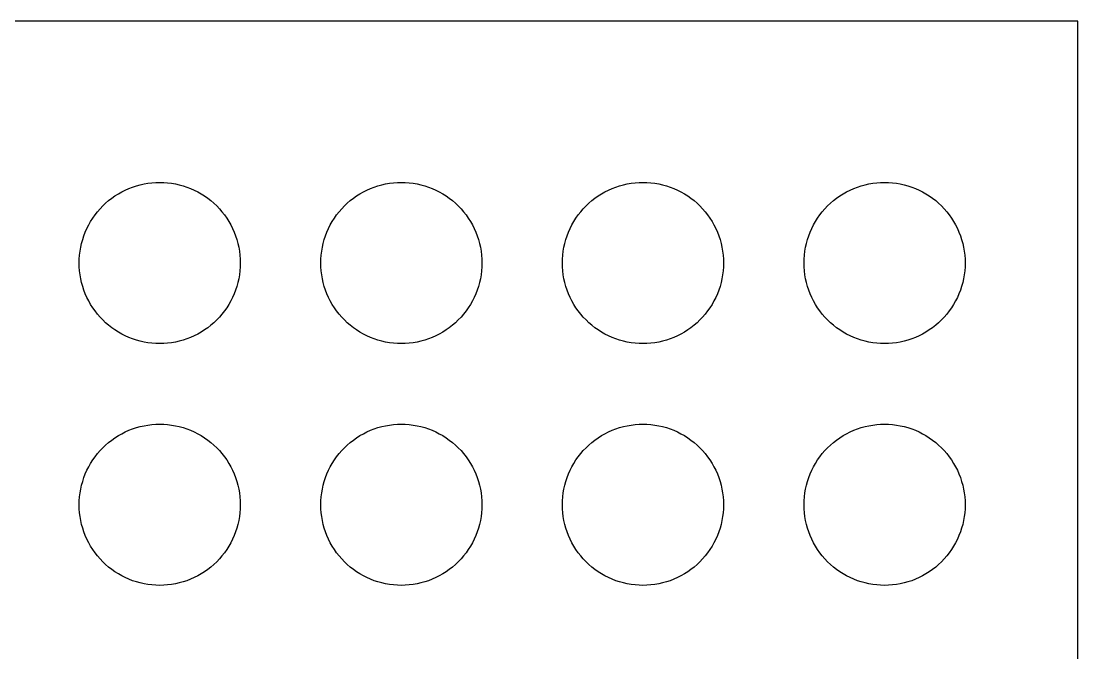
# Model space of a CAD drawing. Header units: metres. Extents: x 0 to 559, y 0 to 300.
# Drawn here: x 427.8 to 559, y 221.6 to 300 of the extents above; entities that cross this region are included whole.
import ezdxf

# ---------------------------------------------------------------- set-up
doc = ezdxf.new("R2010")
doc.units = ezdxf.units.M

msp = doc.modelspace()

# ---------------------------------------------------------------- linework, layer by layer
for p, q in [((559, 300), (0, 300)), ((559, 0), (559, 300)), ((441.631, 279.415), (442.097, 279.569)), ((442.097, 279.569), (442.57, 279.7)), ((442.57, 279.7), (443.049, 279.808)), ((443.049, 279.808), (443.533, 279.892)), ((443.533, 279.892), (444.02, 279.952)), ((444.02, 279.952), (444.509, 279.988)), ((444.509, 279.988), (445, 280)), ((445, 280), (445.491, 279.988)), ((445.491, 279.988), (445.98, 279.952)), ((445.98, 279.952), (446.467, 279.892)), ((446.467, 279.892), (446.951, 279.808)), ((446.951, 279.808), (447.43, 279.7)), ((447.43, 279.7), (447.903, 279.569)), ((447.903, 279.569), (448.369, 279.415)), ((471.631, 279.415), (472.097, 279.569)), ((472.097, 279.569), (472.57, 279.7)), ((472.57, 279.7), (473.049, 279.808)), ((473.049, 279.808), (473.533, 279.892)), ((473.533, 279.892), (474.02, 279.952)), ((474.02, 279.952), (474.509, 279.988)), ((474.509, 279.988), (475, 280)), ((475, 280), (475.491, 279.988)), ((475.491, 279.988), (475.98, 279.952)), ((475.98, 279.952), (476.467, 279.892)), ((476.467, 279.892), (476.951, 279.808)), ((476.951, 279.808), (477.43, 279.7)), ((477.43, 279.7), (477.903, 279.569)), ((477.903, 279.569), (478.369, 279.415)), ((501.631, 279.415), (502.097, 279.569)), ((502.097, 279.569), (502.57, 279.7)), ((502.57, 279.7), (503.049, 279.808)), ((503.049, 279.808), (503.533, 279.892)), ((503.533, 279.892), (504.02, 279.952)), ((504.02, 279.952), (504.509, 279.988)), ((504.509, 279.988), (505, 280)), ((505, 280), (505.491, 279.988)), ((505.491, 279.988), (505.98, 279.952)), ((505.98, 279.952), (506.467, 279.892)), ((506.467, 279.892), (506.951, 279.808)), ((506.951, 279.808), (507.43, 279.7)), ((507.43, 279.7), (507.903, 279.569)), ((507.903, 279.569), (508.369, 279.415)), ((531.631, 279.415), (532.097, 279.569)), ((532.097, 279.569), (532.57, 279.7)), ((532.57, 279.7), (533.049, 279.808)), ((533.049, 279.808), (533.533, 279.892)), ((533.533, 279.892), (534.02, 279.952)), ((534.02, 279.952), (534.509, 279.988)), ((534.509, 279.988), (535, 280)), ((535, 280), (535.491, 279.988)), ((535.491, 279.988), (535.98, 279.952)), ((535.98, 279.952), (536.467, 279.892)), ((536.467, 279.892), (536.951, 279.808)), ((536.951, 279.808), (537.43, 279.7)), ((537.43, 279.7), (537.903, 279.569)), ((537.903, 279.569), (538.369, 279.415)), ((439.043, 278.032), (439.444, 278.315)), ((439.444, 278.315), (439.859, 278.577)), ((439.859, 278.577), (440.286, 278.819)), ((440.286, 278.819), (440.724, 279.04)), ((440.724, 279.04), (441.173, 279.239)), ((441.173, 279.239), (441.631, 279.415)), ((448.369, 279.415), (448.827, 279.239)), ((448.827, 279.239), (449.276, 279.04)), ((449.276, 279.04), (449.714, 278.819)), ((449.714, 278.819), (450.141, 278.577)), ((450.141, 278.577), (450.556, 278.315)), ((450.556, 278.315), (450.957, 278.032)), ((469.043, 278.032), (469.444, 278.315)), ((469.444, 278.315), (469.859, 278.577)), ((469.859, 278.577), (470.286, 278.819)), ((470.286, 278.819), (470.724, 279.04)), ((470.724, 279.04), (471.173, 279.239)), ((471.173, 279.239), (471.631, 279.415)), ((478.369, 279.415), (478.827, 279.239)), ((478.827, 279.239), (479.276, 279.04)), ((479.276, 279.04), (479.714, 278.819)), ((479.714, 278.819), (480.141, 278.577)), ((480.141, 278.577), (480.556, 278.315)), ((480.556, 278.315), (480.957, 278.032)), ((499.043, 278.032), (499.444, 278.315)), ((499.444, 278.315), (499.859, 278.577)), ((499.859, 278.577), (500.286, 278.819)), ((500.286, 278.819), (500.724, 279.04)), ((500.724, 279.04), (501.173, 279.239)), ((501.173, 279.239), (501.631, 279.415)), ((508.369, 279.415), (508.827, 279.239)), ((508.827, 279.239), (509.276, 279.04)), ((509.276, 279.04), (509.714, 278.819)), ((509.714, 278.819), (510.141, 278.577)), ((510.141, 278.577), (510.556, 278.315)), ((510.556, 278.315), (510.957, 278.032)), ((529.043, 278.032), (529.444, 278.315)), ((529.444, 278.315), (529.859, 278.577)), ((529.859, 278.577), (530.286, 278.819)), ((530.286, 278.819), (530.724, 279.04)), ((530.724, 279.04), (531.173, 279.239)), ((531.173, 279.239), (531.631, 279.415)), ((538.369, 279.415), (538.827, 279.239)), ((538.827, 279.239), (539.276, 279.04)), ((539.276, 279.04), (539.714, 278.819)), ((539.714, 278.819), (540.141, 278.577)), ((540.141, 278.577), (540.556, 278.315)), ((540.556, 278.315), (540.957, 278.032)), ((437.59, 276.716), (437.929, 277.071)), ((437.929, 277.071), (438.284, 277.41)), ((438.284, 277.41), (438.656, 277.73)), ((438.656, 277.73), (439.043, 278.032)), ((450.957, 278.032), (451.344, 277.73)), ((451.344, 277.73), (451.716, 277.41)), ((451.716, 277.41), (452.071, 277.071)), ((452.071, 277.071), (452.41, 276.716)), ((467.59, 276.716), (467.929, 277.071)), ((467.929, 277.071), (468.284, 277.41)), ((468.284, 277.41), (468.656, 277.73)), ((468.656, 277.73), (469.043, 278.032)), ((480.957, 278.032), (481.344, 277.73)), ((481.344, 277.73), (481.716, 277.41)), ((481.716, 277.41), (482.071, 277.071)), ((482.071, 277.071), (482.41, 276.716)), ((497.59, 276.716), (497.929, 277.071)), ((497.929, 277.071), (498.284, 277.41)), ((498.284, 277.41), (498.656, 277.73)), ((498.656, 277.73), (499.043, 278.032)), ((510.957, 278.032), (511.344, 277.73)), ((511.344, 277.73), (511.716, 277.41)), ((511.716, 277.41), (512.071, 277.071)), ((512.071, 277.071), (512.41, 276.716)), ((527.59, 276.716), (527.929, 277.071)), ((527.929, 277.071), (528.284, 277.41)), ((528.284, 277.41), (528.656, 277.73)), ((528.656, 277.73), (529.043, 278.032)), ((540.957, 278.032), (541.344, 277.73)), ((541.344, 277.73), (541.716, 277.41)), ((541.716, 277.41), (542.071, 277.071)), ((542.071, 277.071), (542.41, 276.716)), ((436.423, 275.141), (436.685, 275.556)), ((436.685, 275.556), (436.968, 275.957)), ((436.968, 275.957), (437.27, 276.344)), ((437.27, 276.344), (437.59, 276.716)), ((452.41, 276.716), (452.73, 276.344)), ((452.73, 276.344), (453.032, 275.957)), ((453.032, 275.957), (453.315, 275.556)), ((453.315, 275.556), (453.577, 275.141)), ((466.423, 275.141), (466.685, 275.556)), ((466.685, 275.556), (466.968, 275.957)), ((466.968, 275.957), (467.27, 276.344)), ((467.27, 276.344), (467.59, 276.716)), ((482.41, 276.716), (482.73, 276.344)), ((482.73, 276.344), (483.032, 275.957)), ((483.032, 275.957), (483.315, 275.556)), ((483.315, 275.556), (483.577, 275.141)), ((496.423, 275.141), (496.685, 275.556)), ((496.685, 275.556), (496.968, 275.957)), ((496.968, 275.957), (497.27, 276.344)), ((497.27, 276.344), (497.59, 276.716)), ((512.41, 276.716), (512.73, 276.344)), ((512.73, 276.344), (513.032, 275.957)), ((513.032, 275.957), (513.315, 275.556)), ((513.315, 275.556), (513.577, 275.141)), ((526.423, 275.141), (526.685, 275.556)), ((526.685, 275.556), (526.968, 275.957)), ((526.968, 275.957), (527.27, 276.344)), ((527.27, 276.344), (527.59, 276.716)), ((542.41, 276.716), (542.73, 276.344)), ((542.73, 276.344), (543.032, 275.957)), ((543.032, 275.957), (543.315, 275.556)), ((543.315, 275.556), (543.577, 275.141)), ((435.761, 273.827), (435.96, 274.276)), ((435.96, 274.276), (436.181, 274.714)), ((436.181, 274.714), (436.423, 275.141)), ((453.577, 275.141), (453.819, 274.714)), ((453.819, 274.714), (454.04, 274.276)), ((454.04, 274.276), (454.239, 273.827)), ((465.761, 273.827), (465.96, 274.276)), ((465.96, 274.276), (466.181, 274.714)), ((466.181, 274.714), (466.423, 275.141)), ((483.577, 275.141), (483.819, 274.714)), ((483.819, 274.714), (484.04, 274.276)), ((484.04, 274.276), (484.239, 273.827)), ((495.761, 273.827), (495.96, 274.276)), ((495.96, 274.276), (496.181, 274.714)), ((496.181, 274.714), (496.423, 275.141)), ((513.577, 275.141), (513.819, 274.714)), ((513.819, 274.714), (514.04, 274.276)), ((514.04, 274.276), (514.239, 273.827)), ((525.761, 273.827), (525.96, 274.276)), ((525.96, 274.276), (526.181, 274.714)), ((526.181, 274.714), (526.423, 275.141)), ((543.577, 275.141), (543.819, 274.714)), ((543.819, 274.714), (544.04, 274.276)), ((544.04, 274.276), (544.239, 273.827)), ((435.431, 272.903), (435.585, 273.369)), ((435.585, 273.369), (435.761, 273.827)), ((454.239, 273.827), (454.415, 273.369)), ((454.415, 273.369), (454.569, 272.903)), ((465.431, 272.903), (465.585, 273.369)), ((465.585, 273.369), (465.761, 273.827)), ((484.239, 273.827), (484.415, 273.369)), ((484.415, 273.369), (484.569, 272.903)), ((495.431, 272.903), (495.585, 273.369)), ((495.585, 273.369), (495.761, 273.827)), ((514.239, 273.827), (514.415, 273.369)), ((514.415, 273.369), (514.569, 272.903)), ((525.431, 272.903), (525.585, 273.369)), ((525.585, 273.369), (525.761, 273.827)), ((544.239, 273.827), (544.415, 273.369)), ((544.415, 273.369), (544.569, 272.903)), ((435.108, 271.467), (435.192, 271.951)), ((435.192, 271.951), (435.3, 272.43)), ((435.3, 272.43), (435.431, 272.903)), ((454.569, 272.903), (454.7, 272.43)), ((454.7, 272.43), (454.808, 271.951)), ((454.808, 271.951), (454.892, 271.467)), ((465.108, 271.467), (465.192, 271.951)), ((465.192, 271.951), (465.3, 272.43)), ((465.3, 272.43), (465.431, 272.903)), ((484.569, 272.903), (484.7, 272.43)), ((484.7, 272.43), (484.808, 271.951)), ((484.808, 271.951), (484.892, 271.467)), ((495.108, 271.467), (495.192, 271.951)), ((495.192, 271.951), (495.3, 272.43)), ((495.3, 272.43), (495.431, 272.903)), ((514.569, 272.903), (514.7, 272.43)), ((514.7, 272.43), (514.808, 271.951)), ((514.808, 271.951), (514.892, 271.467)), ((525.108, 271.467), (525.192, 271.951)), ((525.192, 271.951), (525.3, 272.43)), ((525.3, 272.43), (525.431, 272.903)), ((544.569, 272.903), (544.7, 272.43)), ((544.7, 272.43), (544.808, 271.951)), ((544.808, 271.951), (544.892, 271.467)), ((435, 270), (435.012, 270.491)), ((435.012, 270.491), (435.048, 270.98)), ((435.048, 270.98), (435.108, 271.467)), ((454.892, 271.467), (454.952, 270.98)), ((454.952, 270.98), (454.988, 270.491)), ((454.988, 270.491), (455, 270)), ((465, 270), (465.012, 270.491)), ((465.012, 270.491), (465.048, 270.98)), ((465.048, 270.98), (465.108, 271.467)), ((484.892, 271.467), (484.952, 270.98)), ((484.952, 270.98), (484.988, 270.491)), ((484.988, 270.491), (485, 270)), ((495, 270), (495.012, 270.491)), ((495.012, 270.491), (495.048, 270.98)), ((495.048, 270.98), (495.108, 271.467)), ((514.892, 271.467), (514.952, 270.98)), ((514.952, 270.98), (514.988, 270.491)), ((514.988, 270.491), (515, 270)), ((525, 270), (525.012, 270.491)), ((525.012, 270.491), (525.048, 270.98)), ((525.048, 270.98), (525.108, 271.467)), ((544.892, 271.467), (544.952, 270.98)), ((544.952, 270.98), (544.988, 270.491)), ((544.988, 270.491), (545, 270)), ((435.012, 269.509), (435, 270)), ((435.048, 269.02), (435.012, 269.509)), ((435.108, 268.533), (435.048, 269.02)), ((454.952, 269.02), (454.892, 268.533)), ((454.988, 269.509), (454.952, 269.02)), ((455, 270), (454.988, 269.509)), ((465.012, 269.509), (465, 270)), ((465.048, 269.02), (465.012, 269.509)), ((465.108, 268.533), (465.048, 269.02)), ((484.952, 269.02), (484.892, 268.533)), ((484.988, 269.509), (484.952, 269.02)), ((485, 270), (484.988, 269.509)), ((495.012, 269.509), (495, 270)), ((495.048, 269.02), (495.012, 269.509)), ((495.108, 268.533), (495.048, 269.02)), ((514.952, 269.02), (514.892, 268.533)), ((514.988, 269.509), (514.952, 269.02)), ((515, 270), (514.988, 269.509)), ((525.012, 269.509), (525, 270)), ((525.048, 269.02), (525.012, 269.509)), ((525.108, 268.533), (525.048, 269.02)), ((544.952, 269.02), (544.892, 268.533)), ((544.988, 269.509), (544.952, 269.02)), ((545, 270), (544.988, 269.509)), ((435.192, 268.049), (435.108, 268.533)), ((435.3, 267.57), (435.192, 268.049)), ((454.808, 268.049), (454.7, 267.57)), ((454.892, 268.533), (454.808, 268.049)), ((465.192, 268.049), (465.108, 268.533)), ((465.3, 267.57), (465.192, 268.049)), ((484.808, 268.049), (484.7, 267.57)), ((484.892, 268.533), (484.808, 268.049)), ((495.192, 268.049), (495.108, 268.533)), ((495.3, 267.57), (495.192, 268.049)), ((514.808, 268.049), (514.7, 267.57)), ((514.892, 268.533), (514.808, 268.049)), ((525.192, 268.049), (525.108, 268.533)), ((525.3, 267.57), (525.192, 268.049)), ((544.808, 268.049), (544.7, 267.57)), ((544.892, 268.533), (544.808, 268.049)), ((435.431, 267.097), (435.3, 267.57)), ((435.585, 266.631), (435.431, 267.097)), ((435.761, 266.173), (435.585, 266.631)), ((454.415, 266.631), (454.239, 266.173)), ((454.569, 267.097), (454.415, 266.631)), ((454.7, 267.57), (454.569, 267.097)), ((465.431, 267.097), (465.3, 267.57)), ((465.585, 266.631), (465.431, 267.097)), ((465.761, 266.173), (465.585, 266.631)), ((484.415, 266.631), (484.239, 266.173)), ((484.569, 267.097), (484.415, 266.631)), ((484.7, 267.57), (484.569, 267.097)), ((495.431, 267.097), (495.3, 267.57)), ((495.585, 266.631), (495.431, 267.097)), ((495.761, 266.173), (495.585, 266.631)), ((514.415, 266.631), (514.239, 266.173)), ((514.569, 267.097), (514.415, 266.631)), ((514.7, 267.57), (514.569, 267.097)), ((525.431, 267.097), (525.3, 267.57)), ((525.585, 266.631), (525.431, 267.097)), ((525.761, 266.173), (525.585, 266.631)), ((544.415, 266.631), (544.239, 266.173)), ((544.569, 267.097), (544.415, 266.631)), ((544.7, 267.57), (544.569, 267.097)), ((435.96, 265.724), (435.761, 266.173)), ((436.181, 265.286), (435.96, 265.724)), ((436.423, 264.859), (436.181, 265.286)), ((453.819, 265.286), (453.577, 264.859)), ((454.04, 265.724), (453.819, 265.286)), ((454.239, 266.173), (454.04, 265.724)), ((465.96, 265.724), (465.761, 266.173)), ((466.181, 265.286), (465.96, 265.724)), ((466.423, 264.859), (466.181, 265.286)), ((483.819, 265.286), (483.577, 264.859)), ((484.04, 265.724), (483.819, 265.286)), ((484.239, 266.173), (484.04, 265.724)), ((495.96, 265.724), (495.761, 266.173)), ((496.181, 265.286), (495.96, 265.724)), ((496.423, 264.859), (496.181, 265.286)), ((513.819, 265.286), (513.577, 264.859)), ((514.04, 265.724), (513.819, 265.286)), ((514.239, 266.173), (514.04, 265.724)), ((525.96, 265.724), (525.761, 266.173)), ((526.181, 265.286), (525.96, 265.724)), ((526.423, 264.859), (526.181, 265.286)), ((543.819, 265.286), (543.577, 264.859)), ((544.04, 265.724), (543.819, 265.286)), ((544.239, 266.173), (544.04, 265.724)), ((436.685, 264.444), (436.423, 264.859)), ((436.968, 264.043), (436.685, 264.444)), ((437.27, 263.656), (436.968, 264.043)), ((453.032, 264.043), (452.73, 263.656)), ((453.315, 264.444), (453.032, 264.043)), ((453.577, 264.859), (453.315, 264.444)), ((466.685, 264.444), (466.423, 264.859)), ((466.968, 264.043), (466.685, 264.444)), ((467.27, 263.656), (466.968, 264.043)), ((483.032, 264.043), (482.73, 263.656)), ((483.315, 264.444), (483.032, 264.043)), ((483.577, 264.859), (483.315, 264.444)), ((496.685, 264.444), (496.423, 264.859)), ((496.968, 264.043), (496.685, 264.444)), ((497.27, 263.656), (496.968, 264.043)), ((513.032, 264.043), (512.73, 263.656)), ((513.315, 264.444), (513.032, 264.043)), ((513.577, 264.859), (513.315, 264.444)), ((526.685, 264.444), (526.423, 264.859)), ((526.968, 264.043), (526.685, 264.444)), ((527.27, 263.656), (526.968, 264.043)), ((543.032, 264.043), (542.73, 263.656)), ((543.315, 264.444), (543.032, 264.043)), ((543.577, 264.859), (543.315, 264.444)), ((437.59, 263.284), (437.27, 263.656)), ((437.929, 262.929), (437.59, 263.284)), ((438.284, 262.59), (437.929, 262.929)), ((438.656, 262.27), (438.284, 262.59)), ((451.716, 262.59), (451.344, 262.27)), ((452.071, 262.929), (451.716, 262.59)), ((452.41, 263.284), (452.071, 262.929)), ((452.73, 263.656), (452.41, 263.284)), ((467.59, 263.284), (467.27, 263.656)), ((467.929, 262.929), (467.59, 263.284)), ((468.284, 262.59), (467.929, 262.929)), ((468.656, 262.27), (468.284, 262.59)), ((481.716, 262.59), (481.344, 262.27)), ((482.071, 262.929), (481.716, 262.59)), ((482.41, 263.284), (482.071, 262.929)), ((482.73, 263.656), (482.41, 263.284)), ((497.59, 263.284), (497.27, 263.656)), ((497.929, 262.929), (497.59, 263.284)), ((498.284, 262.59), (497.929, 262.929)), ((498.656, 262.27), (498.284, 262.59)), ((511.716, 262.59), (511.344, 262.27)), ((512.071, 262.929), (511.716, 262.59)), ((512.41, 263.284), (512.071, 262.929)), ((512.73, 263.656), (512.41, 263.284)), ((527.59, 263.284), (527.27, 263.656)), ((527.929, 262.929), (527.59, 263.284)), ((528.284, 262.59), (527.929, 262.929)), ((528.656, 262.27), (528.284, 262.59)), ((541.716, 262.59), (541.344, 262.27)), ((542.071, 262.929), (541.716, 262.59)), ((542.41, 263.284), (542.071, 262.929)), ((542.73, 263.656), (542.41, 263.284)), ((439.043, 261.968), (438.656, 262.27)), ((439.444, 261.685), (439.043, 261.968)), ((439.859, 261.423), (439.444, 261.685)), ((440.286, 261.181), (439.859, 261.423)), ((440.724, 260.96), (440.286, 261.181)), ((449.714, 261.181), (449.276, 260.96)), ((450.141, 261.423), (449.714, 261.181)), ((450.556, 261.685), (450.141, 261.423)), ((450.957, 261.968), (450.556, 261.685)), ((451.344, 262.27), (450.957, 261.968)), ((469.043, 261.968), (468.656, 262.27)), ((469.444, 261.685), (469.043, 261.968)), ((469.859, 261.423), (469.444, 261.685)), ((470.286, 261.181), (469.859, 261.423)), ((470.724, 260.96), (470.286, 261.181)), ((479.714, 261.181), (479.276, 260.96)), ((480.141, 261.423), (479.714, 261.181)), ((480.556, 261.685), (480.141, 261.423)), ((480.957, 261.968), (480.556, 261.685)), ((481.344, 262.27), (480.957, 261.968)), ((499.043, 261.968), (498.656, 262.27)), ((499.444, 261.685), (499.043, 261.968)), ((499.859, 261.423), (499.444, 261.685)), ((500.286, 261.181), (499.859, 261.423)), ((500.724, 260.96), (500.286, 261.181)), ((509.714, 261.181), (509.276, 260.96)), ((510.141, 261.423), (509.714, 261.181)), ((510.556, 261.685), (510.141, 261.423)), ((510.957, 261.968), (510.556, 261.685)), ((511.344, 262.27), (510.957, 261.968)), ((529.043, 261.968), (528.656, 262.27)), ((529.444, 261.685), (529.043, 261.968)), ((529.859, 261.423), (529.444, 261.685)), ((530.286, 261.181), (529.859, 261.423)), ((530.724, 260.96), (530.286, 261.181)), ((539.714, 261.181), (539.276, 260.96)), ((540.141, 261.423), (539.714, 261.181)), ((540.556, 261.685), (540.141, 261.423)), ((540.957, 261.968), (540.556, 261.685)), ((541.344, 262.27), (540.957, 261.968)), ((441.173, 260.761), (440.724, 260.96)), ((441.631, 260.585), (441.173, 260.761)), ((442.097, 260.431), (441.631, 260.585)), ((442.57, 260.3), (442.097, 260.431)), ((443.049, 260.192), (442.57, 260.3)), ((443.533, 260.108), (443.049, 260.192)), ((444.02, 260.048), (443.533, 260.108)), ((444.509, 260.012), (444.02, 260.048)), ((445, 260), (444.509, 260.012)), ((445.491, 260.012), (445, 260)), ((445.98, 260.048), (445.491, 260.012)), ((446.467, 260.108), (445.98, 260.048)), ((446.951, 260.192), (446.467, 260.108)), ((447.43, 260.3), (446.951, 260.192)), ((447.903, 260.431), (447.43, 260.3)), ((448.369, 260.585), (447.903, 260.431)), ((448.827, 260.761), (448.369, 260.585)), ((449.276, 260.96), (448.827, 260.761)), ((471.173, 260.761), (470.724, 260.96)), ((471.631, 260.585), (471.173, 260.761)), ((472.097, 260.431), (471.631, 260.585)), ((472.57, 260.3), (472.097, 260.431)), ((473.049, 260.192), (472.57, 260.3)), ((473.533, 260.108), (473.049, 260.192)), ((474.02, 260.048), (473.533, 260.108)), ((474.509, 260.012), (474.02, 260.048)), ((475, 260), (474.509, 260.012)), ((475.491, 260.012), (475, 260)), ((475.98, 260.048), (475.491, 260.012)), ((476.467, 260.108), (475.98, 260.048)), ((476.951, 260.192), (476.467, 260.108)), ((477.43, 260.3), (476.951, 260.192)), ((477.903, 260.431), (477.43, 260.3)), ((478.369, 260.585), (477.903, 260.431)), ((478.827, 260.761), (478.369, 260.585)), ((479.276, 260.96), (478.827, 260.761)), ((501.173, 260.761), (500.724, 260.96)), ((501.631, 260.585), (501.173, 260.761)), ((502.097, 260.431), (501.631, 260.585)), ((502.57, 260.3), (502.097, 260.431)), ((503.049, 260.192), (502.57, 260.3)), ((503.533, 260.108), (503.049, 260.192)), ((504.02, 260.048), (503.533, 260.108)), ((504.509, 260.012), (504.02, 260.048)), ((505, 260), (504.509, 260.012)), ((505.491, 260.012), (505, 260)), ((505.98, 260.048), (505.491, 260.012)), ((506.467, 260.108), (505.98, 260.048)), ((506.951, 260.192), (506.467, 260.108)), ((507.43, 260.3), (506.951, 260.192)), ((507.903, 260.431), (507.43, 260.3)), ((508.369, 260.585), (507.903, 260.431)), ((508.827, 260.761), (508.369, 260.585)), ((509.276, 260.96), (508.827, 260.761)), ((531.173, 260.761), (530.724, 260.96)), ((531.631, 260.585), (531.173, 260.761)), ((532.097, 260.431), (531.631, 260.585)), ((532.57, 260.3), (532.097, 260.431)), ((533.049, 260.192), (532.57, 260.3)), ((533.533, 260.108), (533.049, 260.192)), ((534.02, 260.048), (533.533, 260.108)), ((534.509, 260.012), (534.02, 260.048)), ((535, 260), (534.509, 260.012)), ((535.491, 260.012), (535, 260)), ((535.98, 260.048), (535.491, 260.012)), ((536.467, 260.108), (535.98, 260.048)), ((536.951, 260.192), (536.467, 260.108)), ((537.43, 260.3), (536.951, 260.192)), ((537.903, 260.431), (537.43, 260.3)), ((538.369, 260.585), (537.903, 260.431)), ((538.827, 260.761), (538.369, 260.585)), ((539.276, 260.96), (538.827, 260.761)), ((441.173, 249.239), (441.631, 249.415)), ((441.631, 249.415), (442.097, 249.569)), ((442.097, 249.569), (442.57, 249.7)), ((442.57, 249.7), (443.049, 249.808)), ((443.049, 249.808), (443.533, 249.892)), ((443.533, 249.892), (444.02, 249.952)), ((444.02, 249.952), (444.509, 249.988)), ((444.509, 249.988), (445, 250)), ((445, 250), (445.491, 249.988)), ((445.491, 249.988), (445.98, 249.952)), ((445.98, 249.952), (446.467, 249.892)), ((446.467, 249.892), (446.951, 249.808)), ((446.951, 249.808), (447.43, 249.7)), ((447.43, 249.7), (447.903, 249.569)), ((447.903, 249.569), (448.369, 249.415)), ((448.369, 249.415), (448.827, 249.239)), ((471.173, 249.239), (471.631, 249.415)), ((471.631, 249.415), (472.097, 249.569)), ((472.097, 249.569), (472.57, 249.7)), ((472.57, 249.7), (473.049, 249.808)), ((473.049, 249.808), (473.533, 249.892)), ((473.533, 249.892), (474.02, 249.952)), ((474.02, 249.952), (474.509, 249.988)), ((474.509, 249.988), (475, 250)), ((475, 250), (475.491, 249.988)), ((475.491, 249.988), (475.98, 249.952)), ((475.98, 249.952), (476.467, 249.892)), ((476.467, 249.892), (476.951, 249.808)), ((476.951, 249.808), (477.43, 249.7)), ((477.43, 249.7), (477.903, 249.569)), ((477.903, 249.569), (478.369, 249.415)), ((478.369, 249.415), (478.827, 249.239)), ((501.173, 249.239), (501.631, 249.415)), ((501.631, 249.415), (502.097, 249.569)), ((502.097, 249.569), (502.57, 249.7)), ((502.57, 249.7), (503.049, 249.808)), ((503.049, 249.808), (503.533, 249.892)), ((503.533, 249.892), (504.02, 249.952)), ((504.02, 249.952), (504.509, 249.988)), ((504.509, 249.988), (505, 250)), ((505, 250), (505.491, 249.988)), ((505.491, 249.988), (505.98, 249.952)), ((505.98, 249.952), (506.467, 249.892)), ((506.467, 249.892), (506.951, 249.808)), ((506.951, 249.808), (507.43, 249.7)), ((507.43, 249.7), (507.903, 249.569)), ((507.903, 249.569), (508.369, 249.415)), ((508.369, 249.415), (508.827, 249.239)), ((531.173, 249.239), (531.631, 249.415)), ((531.631, 249.415), (532.097, 249.569)), ((532.097, 249.569), (532.57, 249.7)), ((532.57, 249.7), (533.049, 249.808)), ((533.049, 249.808), (533.533, 249.892)), ((533.533, 249.892), (534.02, 249.952)), ((534.02, 249.952), (534.509, 249.988)), ((534.509, 249.988), (535, 250)), ((535, 250), (535.491, 249.988)), ((535.491, 249.988), (535.98, 249.952)), ((535.98, 249.952), (536.467, 249.892)), ((536.467, 249.892), (536.951, 249.808)), ((536.951, 249.808), (537.43, 249.7)), ((537.43, 249.7), (537.903, 249.569)), ((537.903, 249.569), (538.369, 249.415)), ((538.369, 249.415), (538.827, 249.239)), ((438.656, 247.73), (439.043, 248.032)), ((439.043, 248.032), (439.444, 248.315)), ((439.444, 248.315), (439.859, 248.577)), ((439.859, 248.577), (440.286, 248.819)), ((440.286, 248.819), (440.724, 249.04)), ((440.724, 249.04), (441.173, 249.239)), ((448.827, 249.239), (449.276, 249.04)), ((449.276, 249.04), (449.714, 248.819)), ((449.714, 248.819), (450.141, 248.577)), ((450.141, 248.577), (450.556, 248.315)), ((450.556, 248.315), (450.957, 248.032)), ((450.957, 248.032), (451.344, 247.73)), ((468.656, 247.73), (469.043, 248.032)), ((469.043, 248.032), (469.444, 248.315)), ((469.444, 248.315), (469.859, 248.577)), ((469.859, 248.577), (470.286, 248.819)), ((470.286, 248.819), (470.724, 249.04)), ((470.724, 249.04), (471.173, 249.239)), ((478.827, 249.239), (479.276, 249.04)), ((479.276, 249.04), (479.714, 248.819)), ((479.714, 248.819), (480.141, 248.577)), ((480.141, 248.577), (480.556, 248.315)), ((480.556, 248.315), (480.957, 248.032)), ((480.957, 248.032), (481.344, 247.73)), ((498.656, 247.73), (499.043, 248.032)), ((499.043, 248.032), (499.444, 248.315)), ((499.444, 248.315), (499.859, 248.577)), ((499.859, 248.577), (500.286, 248.819)), ((500.286, 248.819), (500.724, 249.04)), ((500.724, 249.04), (501.173, 249.239)), ((508.827, 249.239), (509.276, 249.04)), ((509.276, 249.04), (509.714, 248.819)), ((509.714, 248.819), (510.141, 248.577)), ((510.141, 248.577), (510.556, 248.315)), ((510.556, 248.315), (510.957, 248.032)), ((510.957, 248.032), (511.344, 247.73)), ((528.656, 247.73), (529.043, 248.032)), ((529.043, 248.032), (529.444, 248.315)), ((529.444, 248.315), (529.859, 248.577)), ((529.859, 248.577), (530.286, 248.819)), ((530.286, 248.819), (530.724, 249.04)), ((530.724, 249.04), (531.173, 249.239)), ((538.827, 249.239), (539.276, 249.04)), ((539.276, 249.04), (539.714, 248.819)), ((539.714, 248.819), (540.141, 248.577)), ((540.141, 248.577), (540.556, 248.315)), ((540.556, 248.315), (540.957, 248.032)), ((540.957, 248.032), (541.344, 247.73)), ((437.27, 246.344), (437.59, 246.716)), ((437.59, 246.716), (437.929, 247.071)), ((437.929, 247.071), (438.284, 247.41)), ((438.284, 247.41), (438.656, 247.73)), ((451.344, 247.73), (451.716, 247.41)), ((451.716, 247.41), (452.071, 247.071)), ((452.071, 247.071), (452.41, 246.716)), ((452.41, 246.716), (452.73, 246.344)), ((467.27, 246.344), (467.59, 246.716)), ((467.59, 246.716), (467.929, 247.071)), ((467.929, 247.071), (468.284, 247.41)), ((468.284, 247.41), (468.656, 247.73)), ((481.344, 247.73), (481.716, 247.41)), ((481.716, 247.41), (482.071, 247.071)), ((482.071, 247.071), (482.41, 246.716)), ((482.41, 246.716), (482.73, 246.344)), ((497.27, 246.344), (497.59, 246.716)), ((497.59, 246.716), (497.929, 247.071)), ((497.929, 247.071), (498.284, 247.41)), ((498.284, 247.41), (498.656, 247.73)), ((511.344, 247.73), (511.716, 247.41)), ((511.716, 247.41), (512.071, 247.071)), ((512.071, 247.071), (512.41, 246.716)), ((512.41, 246.716), (512.73, 246.344)), ((527.27, 246.344), (527.59, 246.716)), ((527.59, 246.716), (527.929, 247.071)), ((527.929, 247.071), (528.284, 247.41)), ((528.284, 247.41), (528.656, 247.73)), ((541.344, 247.73), (541.716, 247.41)), ((541.716, 247.41), (542.071, 247.071)), ((542.071, 247.071), (542.41, 246.716)), ((542.41, 246.716), (542.73, 246.344)), ((436.423, 245.141), (436.685, 245.556)), ((436.685, 245.556), (436.968, 245.957)), ((436.968, 245.957), (437.27, 246.344)), ((452.73, 246.344), (453.032, 245.957)), ((453.032, 245.957), (453.315, 245.556)), ((453.315, 245.556), (453.577, 245.141)), ((466.423, 245.141), (466.685, 245.556)), ((466.685, 245.556), (466.968, 245.957)), ((466.968, 245.957), (467.27, 246.344)), ((482.73, 246.344), (483.032, 245.957)), ((483.032, 245.957), (483.315, 245.556)), ((483.315, 245.556), (483.577, 245.141)), ((496.423, 245.141), (496.685, 245.556)), ((496.685, 245.556), (496.968, 245.957)), ((496.968, 245.957), (497.27, 246.344)), ((512.73, 246.344), (513.032, 245.957)), ((513.032, 245.957), (513.315, 245.556)), ((513.315, 245.556), (513.577, 245.141)), ((526.423, 245.141), (526.685, 245.556)), ((526.685, 245.556), (526.968, 245.957)), ((526.968, 245.957), (527.27, 246.344)), ((542.73, 246.344), (543.032, 245.957)), ((543.032, 245.957), (543.315, 245.556)), ((543.315, 245.556), (543.577, 245.141)), ((435.761, 243.827), (435.96, 244.276)), ((435.96, 244.276), (436.181, 244.714)), ((436.181, 244.714), (436.423, 245.141)), ((453.577, 245.141), (453.819, 244.714)), ((453.819, 244.714), (454.04, 244.276)), ((454.04, 244.276), (454.239, 243.827)), ((465.761, 243.827), (465.96, 244.276)), ((465.96, 244.276), (466.181, 244.714)), ((466.181, 244.714), (466.423, 245.141)), ((483.577, 245.141), (483.819, 244.714)), ((483.819, 244.714), (484.04, 244.276)), ((484.04, 244.276), (484.239, 243.827)), ((495.761, 243.827), (495.96, 244.276)), ((495.96, 244.276), (496.181, 244.714)), ((496.181, 244.714), (496.423, 245.141)), ((513.577, 245.141), (513.819, 244.714)), ((513.819, 244.714), (514.04, 244.276)), ((514.04, 244.276), (514.239, 243.827)), ((525.761, 243.827), (525.96, 244.276)), ((525.96, 244.276), (526.181, 244.714)), ((526.181, 244.714), (526.423, 245.141)), ((543.577, 245.141), (543.819, 244.714)), ((543.819, 244.714), (544.04, 244.276)), ((544.04, 244.276), (544.239, 243.827)), ((435.3, 242.43), (435.431, 242.903)), ((435.431, 242.903), (435.585, 243.369)), ((435.585, 243.369), (435.761, 243.827)), ((454.239, 243.827), (454.415, 243.369)), ((454.415, 243.369), (454.569, 242.903)), ((454.569, 242.903), (454.7, 242.43)), ((465.3, 242.43), (465.431, 242.903)), ((465.431, 242.903), (465.585, 243.369)), ((465.585, 243.369), (465.761, 243.827)), ((484.239, 243.827), (484.415, 243.369)), ((484.415, 243.369), (484.569, 242.903)), ((484.569, 242.903), (484.7, 242.43)), ((495.3, 242.43), (495.431, 242.903)), ((495.431, 242.903), (495.585, 243.369)), ((495.585, 243.369), (495.761, 243.827)), ((514.239, 243.827), (514.415, 243.369)), ((514.415, 243.369), (514.569, 242.903)), ((514.569, 242.903), (514.7, 242.43)), ((525.3, 242.43), (525.431, 242.903)), ((525.431, 242.903), (525.585, 243.369)), ((525.585, 243.369), (525.761, 243.827)), ((544.239, 243.827), (544.415, 243.369)), ((544.415, 243.369), (544.569, 242.903)), ((544.569, 242.903), (544.7, 242.43)), ((435.048, 240.98), (435.108, 241.467)), ((435.108, 241.467), (435.192, 241.951)), ((435.192, 241.951), (435.3, 242.43)), ((454.7, 242.43), (454.808, 241.951)), ((454.808, 241.951), (454.892, 241.467)), ((454.892, 241.467), (454.952, 240.98)), ((465.048, 240.98), (465.108, 241.467)), ((465.108, 241.467), (465.192, 241.951)), ((465.192, 241.951), (465.3, 242.43)), ((484.7, 242.43), (484.808, 241.951)), ((484.808, 241.951), (484.892, 241.467)), ((484.892, 241.467), (484.952, 240.98)), ((495.048, 240.98), (495.108, 241.467)), ((495.108, 241.467), (495.192, 241.951)), ((495.192, 241.951), (495.3, 242.43)), ((514.7, 242.43), (514.808, 241.951)), ((514.808, 241.951), (514.892, 241.467)), ((514.892, 241.467), (514.952, 240.98)), ((525.048, 240.98), (525.108, 241.467)), ((525.108, 241.467), (525.192, 241.951)), ((525.192, 241.951), (525.3, 242.43)), ((544.7, 242.43), (544.808, 241.951)), ((544.808, 241.951), (544.892, 241.467)), ((544.892, 241.467), (544.952, 240.98)), ((435, 240), (435.012, 240.491)), ((435.012, 240.491), (435.048, 240.98)), ((454.952, 240.98), (454.988, 240.491)), ((454.988, 240.491), (455, 240)), ((465, 240), (465.012, 240.491)), ((465.012, 240.491), (465.048, 240.98)), ((484.952, 240.98), (484.988, 240.491)), ((484.988, 240.491), (485, 240)), ((495, 240), (495.012, 240.491)), ((495.012, 240.491), (495.048, 240.98)), ((514.952, 240.98), (514.988, 240.491)), ((514.988, 240.491), (515, 240)), ((525, 240), (525.012, 240.491)), ((525.012, 240.491), (525.048, 240.98)), ((544.952, 240.98), (544.988, 240.491)), ((544.988, 240.491), (545, 240)), ((435.012, 239.509), (435, 240)), ((435.048, 239.02), (435.012, 239.509)), ((435.108, 238.533), (435.048, 239.02)), ((454.952, 239.02), (454.892, 238.533)), ((454.988, 239.509), (454.952, 239.02)), ((455, 240), (454.988, 239.509)), ((465.012, 239.509), (465, 240)), ((465.048, 239.02), (465.012, 239.509)), ((465.108, 238.533), (465.048, 239.02)), ((484.952, 239.02), (484.892, 238.533)), ((484.988, 239.509), (484.952, 239.02)), ((485, 240), (484.988, 239.509)), ((495.012, 239.509), (495, 240)), ((495.048, 239.02), (495.012, 239.509)), ((495.108, 238.533), (495.048, 239.02)), ((514.952, 239.02), (514.892, 238.533)), ((514.988, 239.509), (514.952, 239.02)), ((515, 240), (514.988, 239.509)), ((525.012, 239.509), (525, 240)), ((525.048, 239.02), (525.012, 239.509)), ((525.108, 238.533), (525.048, 239.02)), ((544.952, 239.02), (544.892, 238.533)), ((544.988, 239.509), (544.952, 239.02)), ((545, 240), (544.988, 239.509)), ((435.192, 238.049), (435.108, 238.533)), ((435.3, 237.57), (435.192, 238.049)), ((435.431, 237.097), (435.3, 237.57)), ((454.7, 237.57), (454.569, 237.097)), ((454.808, 238.049), (454.7, 237.57)), ((454.892, 238.533), (454.808, 238.049)), ((465.192, 238.049), (465.108, 238.533)), ((465.3, 237.57), (465.192, 238.049)), ((465.431, 237.097), (465.3, 237.57)), ((484.7, 237.57), (484.569, 237.097)), ((484.808, 238.049), (484.7, 237.57)), ((484.892, 238.533), (484.808, 238.049)), ((495.192, 238.049), (495.108, 238.533)), ((495.3, 237.57), (495.192, 238.049)), ((495.431, 237.097), (495.3, 237.57)), ((514.7, 237.57), (514.569, 237.097)), ((514.808, 238.049), (514.7, 237.57)), ((514.892, 238.533), (514.808, 238.049)), ((525.192, 238.049), (525.108, 238.533)), ((525.3, 237.57), (525.192, 238.049)), ((525.431, 237.097), (525.3, 237.57)), ((544.7, 237.57), (544.569, 237.097)), ((544.808, 238.049), (544.7, 237.57)), ((544.892, 238.533), (544.808, 238.049)), ((435.585, 236.631), (435.431, 237.097)), ((435.761, 236.173), (435.585, 236.631)), ((454.415, 236.631), (454.239, 236.173)), ((454.569, 237.097), (454.415, 236.631)), ((465.585, 236.631), (465.431, 237.097)), ((465.761, 236.173), (465.585, 236.631)), ((484.415, 236.631), (484.239, 236.173)), ((484.569, 237.097), (484.415, 236.631)), ((495.585, 236.631), (495.431, 237.097)), ((495.761, 236.173), (495.585, 236.631)), ((514.415, 236.631), (514.239, 236.173)), ((514.569, 237.097), (514.415, 236.631)), ((525.585, 236.631), (525.431, 237.097)), ((525.761, 236.173), (525.585, 236.631)), ((544.415, 236.631), (544.239, 236.173)), ((544.569, 237.097), (544.415, 236.631)), ((435.96, 235.724), (435.761, 236.173)), ((436.181, 235.286), (435.96, 235.724)), ((436.423, 234.859), (436.181, 235.286)), ((453.819, 235.286), (453.577, 234.859)), ((454.04, 235.724), (453.819, 235.286)), ((454.239, 236.173), (454.04, 235.724)), ((465.96, 235.724), (465.761, 236.173)), ((466.181, 235.286), (465.96, 235.724)), ((466.423, 234.859), (466.181, 235.286)), ((483.819, 235.286), (483.577, 234.859)), ((484.04, 235.724), (483.819, 235.286)), ((484.239, 236.173), (484.04, 235.724)), ((495.96, 235.724), (495.761, 236.173)), ((496.181, 235.286), (495.96, 235.724)), ((496.423, 234.859), (496.181, 235.286)), ((513.819, 235.286), (513.577, 234.859)), ((514.04, 235.724), (513.819, 235.286)), ((514.239, 236.173), (514.04, 235.724)), ((525.96, 235.724), (525.761, 236.173)), ((526.181, 235.286), (525.96, 235.724)), ((526.423, 234.859), (526.181, 235.286)), ((543.819, 235.286), (543.577, 234.859)), ((544.04, 235.724), (543.819, 235.286)), ((544.239, 236.173), (544.04, 235.724)), ((436.685, 234.444), (436.423, 234.859)), ((436.968, 234.043), (436.685, 234.444)), ((437.27, 233.656), (436.968, 234.043)), ((437.59, 233.284), (437.27, 233.656)), ((452.73, 233.656), (452.41, 233.284)), ((453.032, 234.043), (452.73, 233.656)), ((453.315, 234.444), (453.032, 234.043)), ((453.577, 234.859), (453.315, 234.444)), ((466.685, 234.444), (466.423, 234.859)), ((466.968, 234.043), (466.685, 234.444)), ((467.27, 233.656), (466.968, 234.043)), ((467.59, 233.284), (467.27, 233.656)), ((482.73, 233.656), (482.41, 233.284)), ((483.032, 234.043), (482.73, 233.656)), ((483.315, 234.444), (483.032, 234.043)), ((483.577, 234.859), (483.315, 234.444)), ((496.685, 234.444), (496.423, 234.859)), ((496.968, 234.043), (496.685, 234.444)), ((497.27, 233.656), (496.968, 234.043)), ((497.59, 233.284), (497.27, 233.656)), ((512.73, 233.656), (512.41, 233.284)), ((513.032, 234.043), (512.73, 233.656)), ((513.315, 234.444), (513.032, 234.043)), ((513.577, 234.859), (513.315, 234.444)), ((526.685, 234.444), (526.423, 234.859)), ((526.968, 234.043), (526.685, 234.444)), ((527.27, 233.656), (526.968, 234.043)), ((527.59, 233.284), (527.27, 233.656)), ((542.73, 233.656), (542.41, 233.284)), ((543.032, 234.043), (542.73, 233.656)), ((543.315, 234.444), (543.032, 234.043)), ((543.577, 234.859), (543.315, 234.444)), ((437.929, 232.929), (437.59, 233.284)), ((438.284, 232.59), (437.929, 232.929)), ((438.656, 232.27), (438.284, 232.59)), ((439.043, 231.968), (438.656, 232.27)), ((451.344, 232.27), (450.957, 231.968)), ((451.716, 232.59), (451.344, 232.27)), ((452.071, 232.929), (451.716, 232.59)), ((452.41, 233.284), (452.071, 232.929)), ((467.929, 232.929), (467.59, 233.284)), ((468.284, 232.59), (467.929, 232.929)), ((468.656, 232.27), (468.284, 232.59)), ((469.043, 231.968), (468.656, 232.27)), ((481.344, 232.27), (480.957, 231.968)), ((481.716, 232.59), (481.344, 232.27)), ((482.071, 232.929), (481.716, 232.59)), ((482.41, 233.284), (482.071, 232.929)), ((497.929, 232.929), (497.59, 233.284)), ((498.284, 232.59), (497.929, 232.929)), ((498.656, 232.27), (498.284, 232.59)), ((499.043, 231.968), (498.656, 232.27)), ((511.344, 232.27), (510.957, 231.968)), ((511.716, 232.59), (511.344, 232.27)), ((512.071, 232.929), (511.716, 232.59)), ((512.41, 233.284), (512.071, 232.929)), ((527.929, 232.929), (527.59, 233.284)), ((528.284, 232.59), (527.929, 232.929)), ((528.656, 232.27), (528.284, 232.59)), ((529.043, 231.968), (528.656, 232.27)), ((541.344, 232.27), (540.957, 231.968)), ((541.716, 232.59), (541.344, 232.27)), ((542.071, 232.929), (541.716, 232.59)), ((542.41, 233.284), (542.071, 232.929)), ((439.444, 231.685), (439.043, 231.968)), ((439.859, 231.423), (439.444, 231.685)), ((440.286, 231.181), (439.859, 231.423)), ((440.724, 230.96), (440.286, 231.181)), ((441.173, 230.761), (440.724, 230.96)), ((449.276, 230.96), (448.827, 230.761)), ((449.714, 231.181), (449.276, 230.96)), ((450.141, 231.423), (449.714, 231.181)), ((450.556, 231.685), (450.141, 231.423)), ((450.957, 231.968), (450.556, 231.685)), ((469.444, 231.685), (469.043, 231.968)), ((469.859, 231.423), (469.444, 231.685)), ((470.286, 231.181), (469.859, 231.423)), ((470.724, 230.96), (470.286, 231.181)), ((471.173, 230.761), (470.724, 230.96)), ((479.276, 230.96), (478.827, 230.761)), ((479.714, 231.181), (479.276, 230.96)), ((480.141, 231.423), (479.714, 231.181)), ((480.556, 231.685), (480.141, 231.423)), ((480.957, 231.968), (480.556, 231.685)), ((499.444, 231.685), (499.043, 231.968)), ((499.859, 231.423), (499.444, 231.685)), ((500.286, 231.181), (499.859, 231.423)), ((500.724, 230.96), (500.286, 231.181)), ((501.173, 230.761), (500.724, 230.96)), ((509.276, 230.96), (508.827, 230.761)), ((509.714, 231.181), (509.276, 230.96)), ((510.141, 231.423), (509.714, 231.181)), ((510.556, 231.685), (510.141, 231.423)), ((510.957, 231.968), (510.556, 231.685)), ((529.444, 231.685), (529.043, 231.968)), ((529.859, 231.423), (529.444, 231.685)), ((530.286, 231.181), (529.859, 231.423)), ((530.724, 230.96), (530.286, 231.181)), ((531.173, 230.761), (530.724, 230.96)), ((539.276, 230.96), (538.827, 230.761)), ((539.714, 231.181), (539.276, 230.96)), ((540.141, 231.423), (539.714, 231.181)), ((540.556, 231.685), (540.141, 231.423)), ((540.957, 231.968), (540.556, 231.685)), ((441.631, 230.585), (441.173, 230.761)), ((442.097, 230.431), (441.631, 230.585)), ((442.57, 230.3), (442.097, 230.431)), ((443.049, 230.192), (442.57, 230.3)), ((443.533, 230.108), (443.049, 230.192)), ((444.02, 230.048), (443.533, 230.108)), ((444.509, 230.012), (444.02, 230.048)), ((445, 230), (444.509, 230.012)), ((445.491, 230.012), (445, 230)), ((445.98, 230.048), (445.491, 230.012)), ((446.467, 230.108), (445.98, 230.048)), ((446.951, 230.192), (446.467, 230.108)), ((447.43, 230.3), (446.951, 230.192)), ((447.903, 230.431), (447.43, 230.3)), ((448.369, 230.585), (447.903, 230.431)), ((448.827, 230.761), (448.369, 230.585)), ((471.631, 230.585), (471.173, 230.761)), ((472.097, 230.431), (471.631, 230.585)), ((472.57, 230.3), (472.097, 230.431)), ((473.049, 230.192), (472.57, 230.3)), ((473.533, 230.108), (473.049, 230.192)), ((474.02, 230.048), (473.533, 230.108)), ((474.509, 230.012), (474.02, 230.048)), ((475, 230), (474.509, 230.012)), ((475.491, 230.012), (475, 230)), ((475.98, 230.048), (475.491, 230.012)), ((476.467, 230.108), (475.98, 230.048)), ((476.951, 230.192), (476.467, 230.108)), ((477.43, 230.3), (476.951, 230.192)), ((477.903, 230.431), (477.43, 230.3)), ((478.369, 230.585), (477.903, 230.431)), ((478.827, 230.761), (478.369, 230.585)), ((501.631, 230.585), (501.173, 230.761)), ((502.097, 230.431), (501.631, 230.585)), ((502.57, 230.3), (502.097, 230.431)), ((503.049, 230.192), (502.57, 230.3)), ((503.533, 230.108), (503.049, 230.192)), ((504.02, 230.048), (503.533, 230.108)), ((504.509, 230.012), (504.02, 230.048)), ((505, 230), (504.509, 230.012)), ((505.491, 230.012), (505, 230)), ((505.98, 230.048), (505.491, 230.012)), ((506.467, 230.108), (505.98, 230.048)), ((506.951, 230.192), (506.467, 230.108)), ((507.43, 230.3), (506.951, 230.192)), ((507.903, 230.431), (507.43, 230.3)), ((508.369, 230.585), (507.903, 230.431)), ((508.827, 230.761), (508.369, 230.585)), ((531.631, 230.585), (531.173, 230.761)), ((532.097, 230.431), (531.631, 230.585)), ((532.57, 230.3), (532.097, 230.431)), ((533.049, 230.192), (532.57, 230.3)), ((533.533, 230.108), (533.049, 230.192)), ((534.02, 230.048), (533.533, 230.108)), ((534.509, 230.012), (534.02, 230.048)), ((535, 230), (534.509, 230.012)), ((535.491, 230.012), (535, 230)), ((535.98, 230.048), (535.491, 230.012)), ((536.467, 230.108), (535.98, 230.048)), ((536.951, 230.192), (536.467, 230.108)), ((537.43, 230.3), (536.951, 230.192)), ((537.903, 230.431), (537.43, 230.3)), ((538.369, 230.585), (537.903, 230.431)), ((538.827, 230.761), (538.369, 230.585))]:
    msp.add_line(p, q)

doc.saveas('drawing.dxf')
